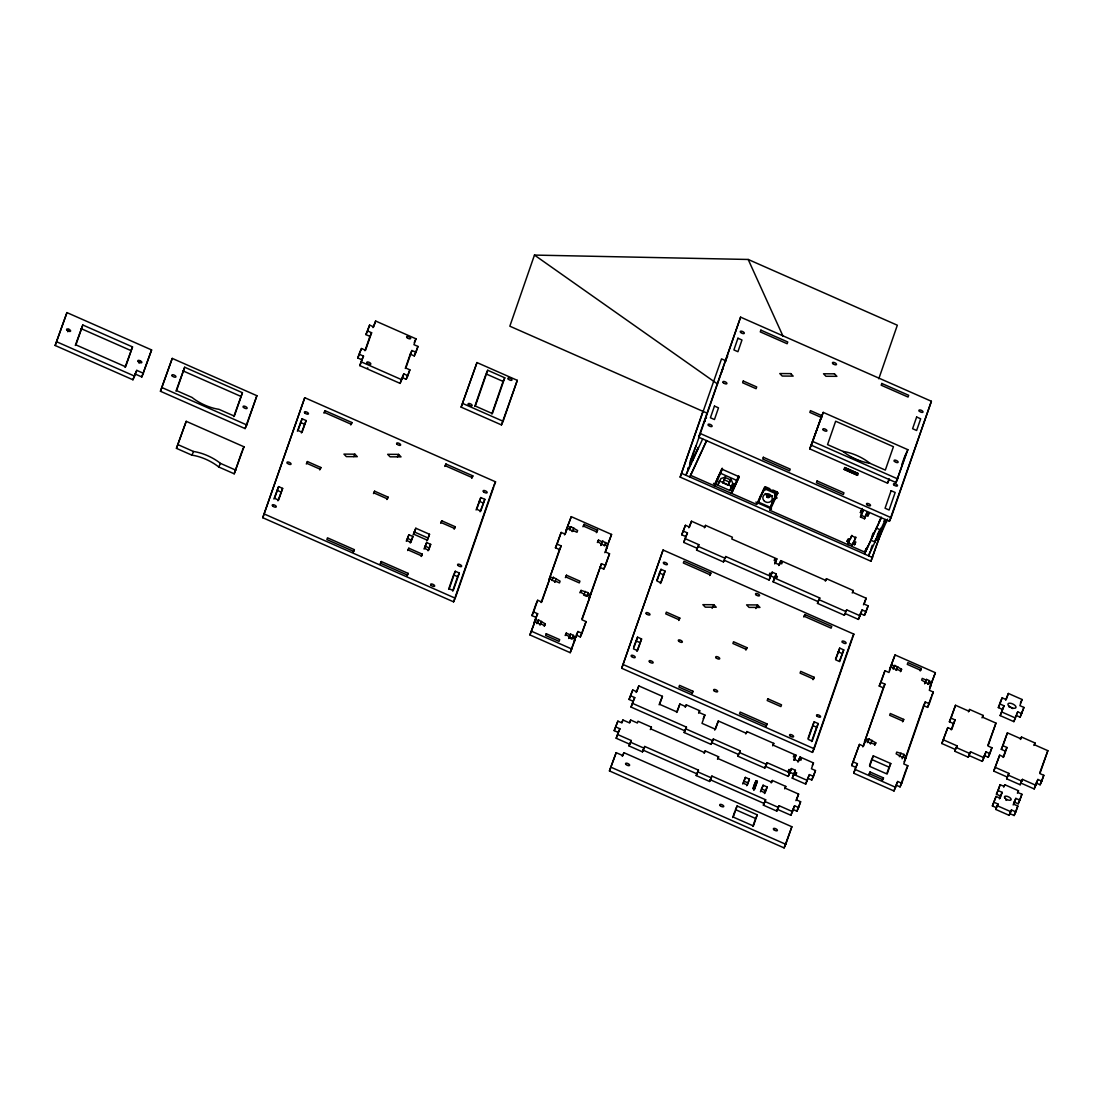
<?xml version="1.0" encoding="UTF-8"?>
<svg xmlns="http://www.w3.org/2000/svg" width="1103" height="1103" viewBox="0 0 1103 1103"><rect width="100%" height="100%" fill="white"/><g stroke="black" fill="none" stroke-linecap="round" stroke-linejoin="round"><path stroke-width="1.5" d="M136.772 370.36L132.939 379.777L55.15 345.487L66.952 312.604L151.594 349.927L141.818 376.95L135.104 374L136.772 370.36L143.5 373.324M55.15 345.487L66.952 312.604M75.294 345.446L82.794 324.985L132.512 346.907L125.632 366.789L75.914 344.867L82.794 324.985M125.011 367.368L132.512 346.907M141.818 376.95L151.594 349.927M160.445 391.262L172.247 358.392L256.889 395.701L246.769 424.945L245.087 428.584L160.445 391.262L172.247 358.392M175.97 391.138L184.67 367.23L242.439 392.709L234.346 416.107L218.89 409.296A26.693 11.195 24.8 0 1 192.019 397.438L176.577 390.627L184.67 367.23M176.439 448.342L186.214 421.318L243.984 446.784L234.208 473.807L218.752 466.996A26.693 11.195 24.8 0 0 191.894 455.153L176.439 448.342L186.214 421.318M233.753 416.617L242.439 392.709M245.087 428.584L256.889 395.701M234.208 473.807L241.764 451.982M262.776 517.721L304.745 397.7L495.537 481.818L455.249 598.198L453.567 601.838L262.776 517.721L304.745 397.7M273.902 499.025L278.618 486.616L282.644 488.395L278.59 500.086L274.564 498.322L278.618 486.616M297.383 431.19L302.098 418.782L306.124 420.56L302.084 432.252L298.044 430.473L302.098 418.782M277.928 500.803L282.644 488.395M301.409 432.969L306.124 420.56M307.42 461.564L306.813 463.329L320.242 469.244L320.849 467.493L307.42 461.564L306.303 463.991M325.027 410.688L324.42 412.439L351.292 424.297L351.898 422.532L325.027 410.688L323.91 413.115M403.822 373.903L402.14 377.529L406.166 379.308L407.848 375.682L403.822 373.903L400.113 383.389L359.812 365.617L361.839 359.757L357.799 357.992L359.826 352.133L361.508 348.507L365.534 350.285L371.614 332.734L367.575 330.955L369.602 325.109L373.641 326.888L375.654 321.042L415.969 338.814L413.942 344.66L417.968 346.439L415.955 352.284L414.273 355.924L410.233 354.146L411.915 350.506L415.955 352.284M364.969 350.726L369.932 336.374L365.906 334.595L369.602 325.109M357.799 357.992L361.508 348.507M372.966 327.605L375.654 321.042M359.812 365.617L363.507 356.131L359.481 354.353M400.113 383.389L401.63 378.991M405.27 368.499L410.233 354.146M411.915 350.506L405.849 368.057L409.875 369.836L407.848 375.682M406.166 379.308L409.875 369.836M414.273 355.924L417.968 346.439M354.353 549.666L353.746 551.431L326.874 539.574L327.481 537.823L354.353 549.666L353.236 552.093M374.593 491.193L373.986 492.944L387.415 498.873L388.035 497.108L374.593 491.193L373.476 493.606M381.224 561.524L380.618 563.275L407.49 575.118L408.096 573.367L381.224 561.524L380.108 563.936M406.276 541.201L407.283 538.278L411.322 540.056L410.302 542.979M408.91 534.762L406.883 540.608L410.909 542.386L412.936 536.541L408.91 534.762L407.834 537.106M413.101 534.858L415.817 528.24L429.522 534.279L427.454 540.249L413.749 534.197L415.817 528.24M408.827 548.205L408.22 549.97L421.649 555.884L422.256 554.133L408.827 548.205L407.738 550.549M461.137 407.145L476.979 362.57L517.293 380.342L503.12 421.277L501.438 424.903L461.137 407.145L476.979 362.57M445.943 464.005L445.336 465.756L472.208 477.613L472.815 475.848L445.943 464.005L444.826 466.431M424.007 549.018L426.64 542.579L430.68 544.358L428.653 550.204L424.614 548.439L426.64 542.579M426.806 540.897L429.522 534.279M474.773 406.442L485.472 375.53M487.705 370.263L475.324 406.056L492.379 413.584L504.774 377.791L487.705 370.263L486.037 373.903L503.092 381.417L491.828 413.956M428.047 550.797L430.68 544.358M441.765 520.809L441.159 522.56L454.601 528.489L455.208 526.738L441.765 520.809L440.649 523.236M878.788 378.784L897.332 325.22L748.192 259.467L534.459 255.083L509.834 326.198L706.954 413.101M501.438 424.903L517.293 380.342M448.631 589.236L453.595 574.884L457.635 576.662L452.657 591.015M476.069 509.972L480.784 497.563L484.824 499.342L480.77 511.034L476.744 509.269L480.784 497.563M455.277 571.257L449.211 588.795L453.236 590.574L459.317 573.036L455.277 571.257L454.16 573.67M480.108 511.751L484.824 499.342M453.567 601.838L493.289 487.071M537.685 600.266L533.631 611.958L537.657 613.737L533.962 623.223L535.989 617.377L531.949 615.598L536.003 603.892L537.685 600.266L541.711 602.045L549.804 578.648L555.181 581.901L555.457 581.143L559.483 582.908L560.09 581.157L553.361 577.324L551.983 580.495M561.165 532.432L557.112 544.124L561.151 545.902L548.742 580.523L559.469 549.528L555.429 547.75L561.165 532.432L565.191 534.197L567.342 528.006L572.719 531.26L572.981 530.502L577.007 532.28L577.614 530.529L570.899 526.683L569.782 529.109M568.624 638.499L570.306 634.873L566.266 633.094L565.66 634.845L569.699 636.624L569.424 637.382L575.339 639.12L570.21 652.686L529.909 634.914L535.024 621.347L540.415 624.588L540.677 623.829L544.703 625.608L545.309 623.857L538.581 620.01L536.913 623.65M541.118 602.555L549.804 578.648M564.529 534.914L567.342 528.006M529.909 634.914L535.024 621.347M571.271 516.659L566.266 529.895L571.271 516.659L611.572 534.431L606.457 547.998L611.572 534.431M537.202 623.195L538.581 620.01M553.361 577.324L553.099 578.082L550.411 576.897M569.506 529.867L570.899 526.683M566.487 575.214L565.88 576.966L579.309 582.894L579.916 581.143L566.487 575.214L565.37 577.641M584.094 524.339L583.487 526.09L596.93 532.018L597.536 530.267L584.094 524.339L582.977 526.765M599.77 567.3L603.81 569.079L605.478 565.453L601.452 563.674L589.043 598.295L590.725 594.669L588.037 593.483L588.299 592.725L581.047 590.395L580.44 592.159L587.168 595.992L587.43 595.234L590.119 596.42L582.012 619.817L586.051 621.596L581.998 633.287L580.316 636.914L576.29 635.149L577.972 631.509L581.998 633.287M608.125 544.372L602.748 541.118L602.486 541.89L598.46 540.112L597.854 541.863L604.568 545.695L604.844 544.937L607.519 546.123L605.506 551.969L609.532 553.747L605.478 565.453M601.08 544.758L600.804 545.516L602.748 541.118M570.306 634.873L570.568 634.115L573.519 635.411L572.14 638.596M570.21 652.686L573.657 642.746M575.78 636.61L574.263 640.995L577.972 631.509M581.957 618.769L590.119 596.42M604.83 552.686L607.519 546.123M590.725 594.669L601.452 563.674M580.316 636.914L586.051 621.596M603.81 569.079L609.532 553.747M884.372 523.704L870.956 561.234L680.165 477.116L703.08 410.936M680.165 477.116L721.527 358.861L726.257 360.957M698.64 437.16L740.596 317.154L931.387 401.271L891.1 517.652L889.418 521.278L698.64 437.16L700.308 433.534L891.1 517.652M693.815 451.113L690.271 461.357L691.953 457.717M740.596 317.154L689.926 463.563L693.952 454.85L685.887 475.269L702.666 438.939M704.955 420.974L705.217 420.215M705.823 418.451L706.085 417.692M692.284 458.49L692.546 457.717M706.182 418.313L706.444 417.541M621.706 668.266L663.068 550.011L853.846 634.128L814.166 748.758L812.497 752.384L621.706 668.266L663.068 550.011M690.892 474.207L689.913 477.047L706.692 440.717M633.839 646.648L637.548 637.176L641.574 638.954L637.52 650.646L633.494 648.867L637.548 637.176M656.809 580.275L661.028 569.327L665.054 571.106L661 582.811L656.974 581.033L661.028 569.327M636.858 651.349L641.574 638.954M660.339 583.515L665.054 571.106M723.444 561.923L724.051 560.172L769.067 580.013L770.735 576.373L725.733 556.532L723.444 561.923L696.572 550.08L697.179 548.315L683.75 542.4L685.776 536.554L681.737 534.776L685.446 525.29L689.472 527.069L691.498 521.223L704.927 527.137L705.534 525.386L732.406 537.23L731.799 538.995L776.815 558.835L776.402 560.007L774.664 559.235L774.209 560.517L775.96 561.289L775.354 563.04L779.38 564.819L779.986 563.068L781.737 563.84L782.179 562.558L780.441 561.785L780.841 560.614L825.857 580.454L826.464 578.703L853.336 590.546L852.729 592.297L866.158 598.226L864.132 604.072L868.158 605.85L866.145 611.696L864.462 615.336L860.437 613.558L862.105 609.918L866.145 611.696M779.09 805.7L777.422 809.34L790.851 815.255L792.533 811.629L779.09 805.7L776.815 811.091L763.373 805.162L765.661 799.785L711.918 776.085L709.629 781.475L696.2 775.547L698.489 770.156L644.745 746.469L642.456 751.86L629.027 745.931L629.634 744.18L616.191 738.252L618.218 732.406L614.192 730.627L617.887 721.141L621.927 722.92L622.933 719.997L629.648 722.961L630.668 720.038L637.382 723.003L637.989 721.238L651.418 727.167L650.811 728.918L704.555 752.618L705.162 750.867L718.605 756.782L717.998 758.547L771.728 782.234L772.348 780.483L785.777 786.411L785.171 788.162L798.6 794.077L796.587 799.937L800.613 801.716L798.586 807.561L796.904 811.188L792.878 809.409L794.56 805.783L798.586 807.561M681.737 534.776L685.446 525.29M614.192 730.627L617.887 721.141M713.338 738.996L711.669 742.622L738.541 754.466L737.935 756.231L764.793 768.074L766.475 764.434L739.603 752.591L740.21 750.84L713.338 738.996L711.063 744.373L684.191 732.53L684.798 730.779L631.054 707.078L633.081 701.232L629.041 699.454L632.75 689.982L636.776 691.746L638.802 685.901L662.42 696.324L659.649 704.334L677.118 712.028L679.889 704.017L685.666 706.568L686.273 704.817L699.716 710.732L699.109 712.497L704.886 715.034L702.004 723.347L715.447 729.262L718.315 720.962L746.29 733.288L746.896 731.537L773.768 743.381L773.162 745.145L795.994 755.21L795.594 756.382L793.843 755.61L793.402 756.892L795.153 757.664L794.546 759.429L798.572 761.194L799.179 759.443L800.93 760.215L801.371 758.933L799.62 758.161L800.033 756.989L813.462 762.918L811.436 768.763L815.475 770.542L813.449 776.388L811.767 780.014L807.741 778.235L809.409 774.609L813.449 776.388M629.041 699.454L632.75 689.982M688.81 527.772L691.498 521.223M683.75 542.4L687.445 532.914L683.419 531.136M616.191 738.252L619.9 728.766L615.86 727.001M636.114 692.463L638.802 685.901M631.054 707.078L634.749 697.606L630.723 695.828M609.449 770.914L616.177 752.66L622.905 755.624L623.912 752.687L791.857 826.74L785.777 844.291L784.109 847.917L609.449 770.914L616.177 752.66M701.715 451.072L690.519 475.283L714.137 485.706L722.203 468.182M738.638 475.793L731.124 493.248L715.006 486.133L718.287 476.661M715.006 486.133L722.52 468.678M717.86 485.21L719.335 480.936L731.427 486.271L729.952 490.545L717.86 485.21L720.935 478.55L724.74 477.309L731.454 480.274L733.026 483.872L729.952 490.545M696.572 550.08L698.861 544.689L685.418 538.76M629.027 745.931L631.302 740.54L617.873 734.626M728.27 485.21L730.862 478.73L728.27 485.21L722.906 482.838L725.498 476.358M722.906 482.838L725.098 477.516M679.779 618.052L679.172 619.803L665.743 613.875L666.35 612.124L679.779 618.052L678.662 620.465M731.124 493.248L732.489 489.291M732.971 487.912L734.405 483.776M777.973 493.151L764.544 487.223L756.603 504.429L731.606 493.399L739.189 476.565M642.456 751.86L644.745 746.469M659.084 704.762L662.42 696.324M710.828 573.091L710.222 574.842L683.35 562.999L683.957 561.248L710.828 573.091L709.712 575.518M725.733 556.532L725.126 558.283L698.254 546.44M676.553 712.455L679.889 704.017M756.603 504.429L757.21 502.665M692.96 691.264L692.353 693.029L678.924 687.1L679.531 685.349L692.96 691.264L691.843 693.69M772.845 490.035L777.381 492.035L770.514 507.408L758.423 502.072L758.823 500.9M760.656 495.647L759.126 500.031L764.724 487.926M764.062 488.629L763.042 491.552A6.825 6.191 19.1 0 1 765.289 489.911M758.423 502.072L765.289 486.713L769.825 488.712M684.191 732.53L686.466 727.139L632.736 703.452M770.514 507.408L773.244 499.507M848.827 542.18L847.09 541.408L847.697 539.657L849.434 540.415L847.711 544.592L770.032 510.344L770.639 508.593M774.926 494.144A6.825 6.191 19.1 0 1 775.133 496.888L776.664 492.503M696.2 775.547L698.489 770.156M889.225 479.557L887.543 483.183L809.754 448.88L823.224 412.384L907.866 449.693L896.077 482.576L811.422 445.254L821.556 416.01M809.754 448.88L823.224 412.384M714.716 730.131L718.315 720.962M711.063 744.373L711.669 742.622M769.067 580.013L772.197 572.167L776.222 573.946L773.093 581.791L818.095 601.631L817.488 603.382L844.36 615.24L846.649 609.849L860.078 615.777L858.41 619.403L844.967 613.475L844.36 615.24M775.133 562.461L774.733 563.633L776.815 558.835M770.735 576.373L771.149 575.214L769.398 574.442L769.839 573.146L771.59 573.918M746.952 647.668L746.345 649.419L732.916 643.49L733.523 641.739L746.952 647.668L745.835 650.081M773.948 579.337L776.222 573.946M779.986 563.068L778.87 565.494L779.159 564.24M773.093 581.791L775.175 576.993L776.926 577.751L777.367 576.469L775.616 575.697M709.629 781.475L711.918 776.085M742.691 783.957L745.38 777.394L749.406 779.173L747.379 785.046L743.353 783.268L745.38 777.394M732.682 817.544L734.874 811.188M737.107 805.976L733.261 817.075L753.404 825.968L757.251 814.855L737.107 805.976L735.425 809.602L755.583 818.481L752.825 826.423M767.012 723.913L766.406 725.677L739.534 713.82L740.154 712.069L767.012 723.913L765.896 726.339M804.873 614.564L804.266 616.315L831.138 628.159L831.745 626.407L804.873 614.564L803.756 616.977M746.717 785.736L749.406 779.173M752.908 788.424L756.01 780.69L757.347 781.282L754.521 789.472L753.17 788.879L756.01 780.69M817.488 603.382L819.777 598.005L774.775 578.151M753.776 790.382L757.347 781.282M764.793 768.074L767.081 762.683L789.927 772.762L788.245 776.388L765.413 766.323M766.475 764.434L767.081 762.683M760.422 791.789L763.111 785.212L767.15 786.99L765.11 792.864L761.084 791.085L763.111 785.212M847.711 544.592L849.434 540.415M847.09 541.408L848.317 538.747L850.068 539.505L851.792 535.341M862.146 513.35L860.395 512.592L861.016 510.827L862.753 511.599L860.464 516.99L864.504 518.768L866.793 513.378L868.53 514.15L867.923 515.901L866.186 515.129M764.448 793.553L767.15 786.99M860.464 516.99L862.753 511.599M881.269 517.486L865.179 552.3L851.75 546.371L853.474 542.193L855.211 542.966L854.604 544.717L852.867 543.958L853.474 542.193M854.604 544.717L855.845 542.056L854.094 541.283L855.818 537.106M763.373 805.162L765.661 799.785M864.504 518.768L866.793 513.378M814.138 677.283L813.531 679.034L800.089 673.12L800.695 671.355L814.138 677.283L813.021 679.71M788.245 776.388L790.782 770.294L789.031 769.536L788.59 770.818L790.327 771.59L789.927 772.762M866.02 548.646L864.917 551.831L866.6 548.205L864.573 554.051L881.352 517.721M789.1 773.934L791.389 768.543L795.415 770.321L793.126 775.712L795.415 770.321M795.153 757.664L794.036 760.091L794.325 758.85M776.815 811.091L777.422 809.34M790.782 770.294L791.389 768.543M846.649 609.849L846.042 611.6L819.171 599.756M870.115 551.445L868.599 555.829L885.392 519.499M870.625 549.983L872.28 545.199M809.409 774.609L805.714 784.095L792.271 778.166L792.685 776.995M797.952 761.787L800.033 756.989M794.808 772.072L796.559 772.845L796.104 774.141L794.367 773.368L793.953 774.54L807.396 780.455M870.777 540.194L874.803 541.959L880.304 529.619M901.813 464.763L904.515 456.959M896.077 482.576L906.197 453.333M808.113 738.197L811.973 727.029M835.509 659.056L839.714 648.123L843.74 649.901L839.7 661.593L835.66 659.815L839.714 648.123M874.803 541.959L881.007 528.103M814.207 721.803L808.141 739.355L812.166 741.133L818.233 723.582L814.207 721.803L812.525 725.443L816.565 727.222L811.587 741.574M875.437 539.146L878.112 540.332L880.249 534.183M870.956 561.234L880.456 533.797M878.112 540.332L887.57 519.099M839.535 660.835L843.74 649.901M889.418 521.278L931.387 401.271M812.497 752.384L851.613 639.382M858.41 619.403L860.437 613.558M863.47 604.789L866.158 598.226M790.851 815.255L792.878 809.409M795.911 800.64L798.6 794.077M860.078 615.777L862.105 609.918M792.533 811.629L794.56 805.783M805.714 784.095L807.741 778.235M864.462 615.336L865.979 610.952M784.109 847.917L791.857 826.74M796.904 811.188L800.613 801.716M811.767 780.014L815.475 770.542M897.718 781.489L896.036 785.115L900.062 786.894L901.744 783.268L897.718 781.489L894.009 790.975L853.708 773.203L855.735 767.343L851.695 765.579L859.458 744.401L863.484 746.166L865.51 740.32L870.887 743.574L871.149 742.815L875.175 744.594L875.782 742.829L869.067 738.996L867.385 742.622M884.964 670.707L880.911 682.399L884.937 684.177L864.435 742.209L883.269 687.817L879.229 686.038L884.964 670.707L888.99 672.485L891.017 666.639L896.656 670.004L896.932 669.245L900.958 671.024L901.565 669.259L894.836 665.426L893.168 669.052M851.695 765.579L859.458 744.401M862.822 746.883L865.51 740.32M853.708 773.203L857.403 763.717L853.377 761.939M895.057 654.934L889.942 668.515L895.057 654.934L935.372 672.706L930.243 686.287L935.372 672.706M869.067 738.996L868.806 739.755L866.117 738.569M893.458 668.611L894.836 665.426M869.536 765.482L871.618 759.457L889.087 767.164L887.005 773.175M873.3 755.831L869.66 766.351L887.129 774.058L890.769 763.524L873.3 755.831L872.183 758.244M870.033 771.976L869.426 773.741L882.869 779.656L883.475 777.905L870.033 771.976L868.916 774.403M903.715 719.418L903.109 721.183L889.666 715.254L890.273 713.503L903.715 719.418L902.599 721.845M921.322 668.542L920.715 670.293L907.286 664.378L907.893 662.613L921.322 668.542L920.205 670.969M923.569 705.589L927.595 707.368L929.277 703.728L925.252 701.949L923.569 705.589L904.736 759.967L906.418 756.341L903.729 755.155L903.991 754.397L896.753 752.081L896.146 753.832L902.861 757.664L903.123 756.906L905.811 758.092L903.784 763.938L907.824 765.716L901.744 783.268M924.604 683.805L926.548 679.407L929.498 680.703L928.119 683.888M894.009 790.975L895.526 786.577M906.418 756.341L925.252 701.949M926.286 680.165L922.26 678.386L921.653 680.137L928.368 683.984L928.629 683.226L931.318 684.411L929.291 690.257L933.331 692.036L929.277 703.728M900.062 786.894L905.591 770.942M927.595 707.368L931.139 697.124M970.543 751.791L968.861 755.431L982.29 761.36L983.973 757.72L970.543 751.791L968.255 757.182L954.743 751.226L955.35 749.475L941.852 743.519L947.78 727.608L951.82 729.386L955.088 719.914L951.062 718.136L955.515 705.272L969.013 711.228L969.62 709.463L983.131 715.42L982.525 717.171L995.954 723.099L988.026 746.028L991.914 747.737L989.887 753.597L988.219 757.223L984.317 755.5L985.999 751.874L989.887 753.597M951.227 729.855L953.419 723.54L949.38 721.762L955.515 705.272M941.852 743.519L947.78 727.608M954.743 751.226L957.032 745.849L943.534 739.892M968.255 757.182L968.861 755.431M982.29 761.36L984.317 755.5M987.93 745.076L995.954 723.099M983.973 757.72L985.999 751.874M988.219 757.223L991.914 747.737M1022.426 779.366L1020.758 783.006L1034.187 788.921L1035.869 785.295L1022.426 779.366L1020.151 784.757L1006.639 778.801L1007.246 777.05L993.748 771.094L999.676 755.183L1003.702 756.961L1006.984 747.489L1002.958 745.711L1007.411 732.847L1020.909 738.789L1021.516 737.038L1035.028 742.995L1034.421 744.746L1047.85 750.674L1039.908 773.603L1043.81 775.312L1041.784 781.158L1040.101 784.798L1036.213 783.075L1037.895 779.449L1041.784 781.158M1003.123 757.43L1005.302 751.115L1001.276 749.337L1007.411 732.847M993.748 771.094L999.676 755.183M1011.451 809.96L1009.783 813.6L1014.14 815.517L1015.822 811.891L1011.451 809.96L1009.176 815.351L995.733 809.423L996.34 807.672L992.383 805.921L996.078 796.435L1000.118 798.214L1002.144 792.34L998.118 790.561L1000.145 784.688L1004.185 786.467L1004.792 784.716L1018.496 790.754L1017.89 792.505L1021.916 794.284L1019.875 800.158L1018.207 803.797L1014.167 802.019L1015.849 798.379L1019.875 800.158M999.456 798.917L1000.462 795.98L996.436 794.201L1000.145 784.688M992.383 805.921L996.078 796.435M995.733 809.423L998.022 804.032L994.051 802.295M1006.639 778.801L1008.928 773.424L995.43 767.467M1009.176 815.351L1009.783 813.6M1013.161 804.956L1014.167 802.019M1020.151 784.757L1020.758 783.006M1015.849 798.379L1013.822 804.266L1017.848 806.045L1015.822 811.891M1014.14 815.517L1017.848 806.045M1018.207 803.797L1021.916 794.284M1034.187 788.921L1036.213 783.075M1039.826 772.651L1047.85 750.674M1035.869 785.295L1037.895 779.449M1040.101 784.798L1043.81 775.312M1002.365 709.367L998.339 707.588L1000.504 701.425L1002.158 697.841L1006.198 699.619L1008.363 693.456L1022.067 699.495L1019.903 705.658L1023.929 707.437L1020.096 717.184L1016.07 715.42L1013.878 721.638L1000.173 715.599L1004.02 705.782L999.994 704.004L1002.158 697.841M1005.619 700.129L1008.363 693.456M1000.173 715.599L1004.02 705.782M1013.878 721.638L1017.724 711.862L1021.75 713.641M1020.096 717.184L1023.929 707.437M132.939 379.777L135.104 374M887.543 483.183L889.156 478.84M67.793 331.741L68.91 329.314M139.006 363.135L140.122 360.709M191.894 455.153L193.563 451.513A26.693 11.195 24.8 0 1 220.435 463.37L235.89 470.181M218.752 466.996L220.435 463.37M242.302 450.41L243.984 446.784M365.906 334.595L367.575 330.955M369.932 336.374L371.614 332.734M361.839 359.757L363.507 356.131M319.732 469.919L320.849 467.493M350.782 424.958L351.898 422.532M353.76 456.587L354.876 454.174L357.289 456.67L346.37 456.614L343.943 454.119L354.876 454.174M414.287 342.44L415.969 338.814M397.48 456.807L398.597 454.381L401.023 456.876L390.09 456.821L387.663 454.326L398.597 454.381M386.905 499.535L388.035 497.108M411.322 540.056L412.936 536.541M406.966 575.794L408.096 573.367M421.181 556.477L422.256 554.133M503.092 381.417L504.774 377.791M471.698 478.275L472.815 475.848M454.091 529.15L455.208 526.738M493.854 485.458L495.537 481.818M457.635 576.662L459.317 573.036M555.429 547.75L557.112 544.124M559.469 549.528L561.151 545.902M531.949 615.598L533.631 611.958M572.167 531.618L573.85 527.979M535.989 617.377L537.657 613.737M554.644 582.26L556.326 578.62M539.863 624.946L541.545 621.32M540.167 624.491L541.283 622.078M544.193 626.27L545.309 623.857M596.406 532.68L597.536 530.267M597.343 542.524L598.46 540.112M579.93 592.821L581.047 590.395M604.32 545.613L605.712 542.428M565.15 635.521L566.266 633.094M583.956 594.6L585.348 591.415M588.299 592.725L586.617 596.351L583.666 595.055M570.568 634.115L568.886 637.741L571.837 639.051L573.519 635.411M574.222 641.532L575.339 639.12M725.553 360.64L727.663 356.104M722.12 370.58L723.237 368.168M694.325 449.652L696.007 446.026M702.404 449.555L706.609 440.483M685.776 536.554L687.445 532.914M714.137 485.706L721.803 469.12L739.272 476.813L731.606 493.399M704.417 527.813L705.534 525.386M697.179 548.315L698.861 544.689M621.816 722.424L622.933 719.997M731.427 486.271L732.654 483.61M618.218 732.406L619.9 728.766M633.081 701.232L634.749 697.606M629.537 722.465L630.668 720.038M622.23 756.327L623.912 752.687M629.634 744.18L631.302 740.54M650.301 729.593L651.418 727.167M712.124 608.36L713.806 604.72L716.219 607.215L705.286 607.16L702.873 604.665L713.806 604.72M774.554 496.681L776.512 492.448M771.218 505.367L774.485 498.294M775.133 496.888L777.381 492.035M770.032 510.344L777.863 492.958M685.156 707.23L686.273 704.817M684.798 730.779L686.466 727.139M698.599 713.158L699.716 710.732M703.204 718.673L704.886 715.034M774.844 563.716L775.96 561.289M772.197 572.167L770.514 575.807L774.554 577.572M755.845 608.566L757.527 604.94L759.953 607.436L749.02 607.381L746.593 604.885L757.527 604.94M778.759 565.412L780.841 560.614M704.045 753.28L705.162 750.867M717.474 759.209L718.605 756.782M745.78 733.964L746.896 731.537M737.935 756.231L740.21 750.84M825.334 581.129L826.464 578.703M818.095 601.631L819.777 598.005M860.395 512.592L862.215 508.442M850.068 539.505L851.737 535.879L855.776 537.657L854.094 541.283M865.221 516.328L867.206 512.026M851.75 546.371L852.867 543.958M867.923 515.901L869.15 513.24L867.413 512.468M905.08 455.76L907.866 449.693M772.651 745.807L773.768 743.381M896.422 480.356L898.09 476.73M872.183 535.506L873.507 532.652M865.786 550.549L867.882 545.999M871.384 538.429L874.183 532.377M879.077 521.788L881.173 517.238M877.312 535.065L879.298 530.777M852.205 592.973L853.336 590.546M771.218 782.909L772.348 780.483M755.583 818.481L757.251 814.855M787.914 771.948L789.031 769.536M793.912 760.008L795.994 755.21M852.178 637.755L853.846 634.128M866.489 609.49L868.158 605.85M784.66 788.824L785.777 786.411M798.062 761.87L799.62 758.161M792.271 778.166L794.367 773.368M816.565 727.222L818.233 723.582M795.428 775.271L796.559 772.845M812.346 765.33L813.462 762.918M879.229 686.038L880.911 682.399M889.335 670.266L891.017 666.639M883.269 687.817L884.937 684.177M896.119 670.362L897.801 666.722M896.408 669.907L897.539 667.494M855.735 767.343L857.403 763.717M900.448 671.686L901.565 669.259M870.336 743.932L872.018 740.292M874.665 745.256L875.782 742.829M924.865 683.033L926.548 679.407M882.345 780.331L883.475 777.905M889.087 767.164L890.769 763.524M927.83 684.343L929.498 680.703M929.636 688.038L931.318 684.411M899.359 756.727L901.041 753.087M902.061 758.795L903.991 754.397M931.649 695.662L933.331 692.036M904.129 761.732L905.811 758.092M906.142 769.356L907.824 765.716M949.38 721.762L951.062 718.136M953.419 723.54L955.088 719.914M968.503 711.89L969.62 709.463M955.35 749.475L957.032 745.849M982.015 717.846L983.131 715.42M1001.276 749.337L1002.958 745.711M1005.302 751.115L1006.984 747.489M1020.399 739.465L1021.516 737.038M996.436 794.201L998.118 790.561M1007.246 777.05L1008.928 773.424M1003.675 787.128L1004.792 784.716M1000.462 795.98L1002.144 792.34M996.34 807.672L998.022 804.032M1033.897 745.421L1035.028 742.995M1017.38 793.167L1018.496 790.754M998.339 707.588L999.994 704.004M1020.413 703.094L1022.067 699.495M1016.621 714.234L1017.724 711.862M822.383 415.9L810.443 410.633L809.836 412.384L821.776 417.651M843.009 451.43L827.553 444.619L835.647 421.222L893.43 446.701L885.323 470.099L869.881 463.274A26.693 11.195 24.8 0 1 843.009 451.43A26.693 11.195 24.8 0 1 869.881 463.274M850.703 457.18L860.023 461.288M813.104 441.627L897.745 478.936M844.677 467.658L858.106 473.573M844.126 469.285L857.555 475.214M861.636 509.917L863.373 510.689M883.82 520.988L886.509 522.16M861.071 515.239L865.11 517.017M876.375 528.075L880.401 529.854M764.572 488.753L776.664 494.089M720.879 473.421L736.997 480.536M724.299 479.819L729.676 482.19M713.503 483.404L716.633 484.782M755.845 502.072L771.535 508.993M681.847 473.49L872.638 557.608M462.805 403.505L503.12 421.277M361.494 361.977L401.795 379.749M1001.827 712.014L1015.532 718.053M891.624 664.888L894.574 666.184M929.236 681.475L931.925 682.647M567.948 526.255L570.637 527.441M659.346 572.967L663.372 574.746M838.032 651.749L842.072 653.527M300.416 422.408L304.456 424.186M479.116 501.203L483.142 502.982M182.988 370.87L240.771 396.335M81.112 328.625L130.83 350.533M162.127 387.636L246.769 424.945M56.832 341.847L134.621 376.151M956.425 747.6L969.923 753.556M1008.321 775.175L1021.819 781.131M414.135 531.867L427.84 537.906M425.027 546.095L429.053 547.874M635.866 640.802L639.892 642.58M178.121 444.702L193.563 451.513M997.415 805.797L1010.844 811.711M276.936 490.256L280.962 492.035M535.631 619.583L538.319 620.768M573.257 636.169L575.945 637.355M623.388 664.64L814.166 748.758M855.39 769.563L895.691 787.335M531.591 631.288L571.892 649.06M264.458 514.081L455.249 598.198M789.707 772.183L793.733 773.961M685.859 728.904L712.731 740.747M754.328 784.33L755.679 784.922M743.698 781.021L747.737 782.799M761.442 788.838L765.468 790.617M630.695 742.291L644.138 748.22M697.882 771.921L711.311 777.836M765.055 801.536L778.484 807.465M643.063 750.095L696.806 773.796M710.235 779.724L763.979 803.411M611.117 767.274L785.777 844.291M534.459 255.083L717.557 384.023M748.192 259.467L783.075 336.305M1008.845 706.83A4.412 1.958 24.9 0 1 1012.871 708.609M1005.729 800.033A3.667 1.544 24.8 0 1 1006.612 800.364M367.878 368.03A2.206 0.924 24.8 0 1 367.368 367.892M850.592 457.359A26.693 11.195 24.8 0 1 855.363 459.234M688.065 468.637A2.206 0.924 24.8 0 1 688.369 467.755M721.927 372.014A2.206 0.924 24.8 0 1 721.955 371.27M689.995 465.328A2.206 0.924 24.8 0 1 690.892 464.129M704.39 422.008A2.206 0.924 24.8 0 1 705.203 421.401M775.947 492.255A4.412 1.848 24.8 0 1 775.092 494.737M775.795 498.68A2.22 0.938 24.8 0 1 774.223 498.087M774.802 496.391A2.22 0.938 24.8 0 1 777.077 498.101M772.5 495.688A4.77 4.329 19.1 0 1 769.012 496.364M767.812 495.992A4.77 4.329 19.1 0 1 765.261 493.482M546.233 633.701L545.627 635.452L559.069 641.381L559.676 639.616L546.233 633.701M692.684 459.648L692.077 461.399L698.282 447.542L692.684 459.648M714.468 406.069L710.415 417.761L714.454 419.54L718.494 407.848L714.468 406.069M737.948 338.221L733.895 349.927L737.935 351.705L741.974 340L737.948 338.221M743.27 381.018L742.664 382.769L756.093 388.697L756.699 386.946L743.27 381.018M760.877 330.142L760.27 331.893L787.142 343.736L787.749 341.985L760.877 330.142M763.331 457.276L762.725 459.027L789.596 470.871L790.203 469.12L763.331 457.276M817.075 480.963L816.468 482.714L843.34 494.571L843.947 492.807L817.075 480.963M844.733 467.534L844.071 469.409L857.5 475.338L858.162 473.463L844.733 467.534M767.812 698.792L767.205 700.543L780.91 706.582L781.517 704.831L767.812 698.792M881.807 383.458L881.187 385.209L908.059 397.052L908.665 395.301L881.807 383.458M891.127 490.697L885.061 508.249L889.087 510.027L895.167 492.476L891.127 490.697M916.634 417.017L912.595 428.709L916.621 430.487L920.674 418.795L916.634 417.017M790.727 373.614L779.793 373.559L782.22 376.054L793.154 376.109L790.727 373.614M834.461 373.834L823.527 373.779L825.94 376.275L836.874 376.33L834.461 373.834M1008.652 705.782A4.412 1.958 24.9 0 0 1015.684 707.933A4.412 1.958 24.9 0 0 1011.548 703.493A4.412 1.958 24.9 0 0 1008.652 705.782M1005.054 798.186A3.667 1.544 24.8 0 0 1010.899 800.006A3.667 1.544 24.8 0 0 1007.397 796.407A3.667 1.544 24.8 0 0 1005.054 798.186M773.741 829.58A2.206 0.924 24.8 0 0 777.257 830.669A2.206 0.924 24.8 0 0 775.161 828.518A2.206 0.924 24.8 0 0 773.741 829.58M720.107 805.59A2.206 0.924 24.8 0 0 723.609 806.693A2.206 0.924 24.8 0 0 721.514 804.528A2.206 0.924 24.8 0 0 720.107 805.59M625.952 764.42A2.206 0.924 24.8 0 0 629.468 765.51A2.206 0.924 24.8 0 0 627.359 763.345A2.206 0.924 24.8 0 0 625.952 764.42M468.499 404.704A2.206 0.924 24.8 0 0 472.001 405.794A2.206 0.924 24.8 0 0 469.906 403.629A2.206 0.924 24.8 0 0 468.499 404.704M508.318 379.129A2.206 0.924 24.8 0 0 511.833 380.218A2.206 0.924 24.8 0 0 509.738 378.053A2.206 0.924 24.8 0 0 508.318 379.129M407.007 337.601A2.206 0.924 24.8 0 0 410.509 338.69A2.206 0.924 24.8 0 0 408.413 336.525A2.206 0.924 24.8 0 0 407.007 337.601M367.175 363.177A2.206 0.924 24.8 0 0 370.677 364.266A2.206 0.924 24.8 0 0 368.581 362.115A2.206 0.924 24.8 0 0 367.175 363.177M138.178 361.577A2.206 0.924 24.8 0 0 141.68 362.68A2.206 0.924 24.8 0 0 139.585 360.516A2.206 0.924 24.8 0 0 138.178 361.577M66.966 330.183A2.206 0.924 24.8 0 0 70.482 331.272A2.206 0.924 24.8 0 0 68.372 329.121A2.206 0.924 24.8 0 0 66.966 330.183M243.473 407.365A2.206 0.924 24.8 0 0 246.975 408.455A2.206 0.924 24.8 0 0 244.88 406.29A2.206 0.924 24.8 0 0 243.473 407.365M172.261 375.958A2.206 0.924 24.8 0 0 175.777 377.061A2.206 0.924 24.8 0 0 173.681 374.896A2.206 0.924 24.8 0 0 172.261 375.958M396.983 444.137A2.206 0.924 24.8 0 0 400.486 445.24A2.206 0.924 24.8 0 0 398.39 443.075A2.206 0.924 24.8 0 0 396.983 444.137M483.486 491.717A2.206 0.924 24.8 0 0 487.002 492.82A2.206 0.924 24.8 0 0 484.906 490.656A2.206 0.924 24.8 0 0 483.486 491.717M457.979 565.412A2.206 0.924 24.8 0 0 461.495 566.501A2.206 0.924 24.8 0 0 459.399 564.336A2.206 0.924 24.8 0 0 457.979 565.412M430.997 585.197A2.206 0.924 24.8 0 0 434.513 586.286A2.206 0.924 24.8 0 0 432.417 584.121A2.206 0.924 24.8 0 0 430.997 585.197M272.606 505.919A2.206 0.924 24.8 0 0 276.122 507.022A2.206 0.924 24.8 0 0 274.027 504.857A2.206 0.924 24.8 0 0 272.606 505.919M287.387 463.232A2.206 0.924 24.8 0 0 290.902 464.322A2.206 0.924 24.8 0 0 288.807 462.157A2.206 0.924 24.8 0 0 287.387 463.232M304.8 412.936A2.206 0.924 24.8 0 0 308.302 414.025A2.206 0.924 24.8 0 0 306.207 411.86A2.206 0.924 24.8 0 0 304.8 412.936M713.972 690.671A2.22 0.938 24.8 0 0 717.501 691.774A2.22 0.938 24.8 0 0 715.392 689.596A2.22 0.938 24.8 0 0 713.972 690.671M716.054 657.815A2.22 0.938 24.8 0 0 719.583 658.918A2.22 0.938 24.8 0 0 717.474 656.74A2.22 0.938 24.8 0 0 716.054 657.815M678.676 641.133A2.22 0.938 24.8 0 0 682.206 642.236A2.22 0.938 24.8 0 0 680.11 640.057A2.22 0.938 24.8 0 0 678.676 641.133M649.474 661.828A2.22 0.938 24.8 0 0 653.004 662.931A2.22 0.938 24.8 0 0 650.894 660.752A2.22 0.938 24.8 0 0 649.474 661.828M663.73 563.495A2.206 0.924 24.8 0 0 667.232 564.584A2.206 0.924 24.8 0 0 665.137 562.42A2.206 0.924 24.8 0 0 663.73 563.495M755.913 594.696A2.206 0.924 24.8 0 0 759.415 595.785A2.206 0.924 24.8 0 0 757.32 593.621A2.206 0.924 24.8 0 0 755.913 594.696M842.416 642.277A2.206 0.924 24.8 0 0 845.932 643.366A2.206 0.924 24.8 0 0 843.836 641.201A2.206 0.924 24.8 0 0 842.416 642.277M816.909 715.957A2.206 0.924 24.8 0 0 820.425 717.06A2.206 0.924 24.8 0 0 818.329 714.896A2.206 0.924 24.8 0 0 816.909 715.957M789.927 735.742A2.206 0.924 24.8 0 0 793.443 736.845A2.206 0.924 24.8 0 0 791.347 734.681A2.206 0.924 24.8 0 0 789.927 735.742M631.536 656.478A2.206 0.924 24.8 0 0 635.052 657.567A2.206 0.924 24.8 0 0 632.957 655.403A2.206 0.924 24.8 0 0 631.536 656.478M646.317 613.778A2.206 0.924 24.8 0 0 649.832 614.881A2.206 0.924 24.8 0 0 647.723 612.716A2.206 0.924 24.8 0 0 646.317 613.778M894.45 461.344A2.206 0.924 24.8 0 0 897.966 462.447A2.206 0.924 24.8 0 0 895.87 460.282A2.206 0.924 24.8 0 0 894.45 461.344M823.252 429.949A2.206 0.924 24.8 0 0 826.754 431.052A2.206 0.924 24.8 0 0 824.658 428.888A2.206 0.924 24.8 0 0 823.252 429.949M832.834 363.59A2.206 0.924 24.8 0 0 836.336 364.679A2.206 0.924 24.8 0 0 834.24 362.515A2.206 0.924 24.8 0 0 832.834 363.59M919.35 411.171A2.206 0.924 24.8 0 0 922.853 412.26A2.206 0.924 24.8 0 0 920.757 410.095A2.206 0.924 24.8 0 0 919.35 411.171M893.844 484.851A2.206 0.924 24.8 0 0 897.346 485.954A2.206 0.924 24.8 0 0 895.25 483.79A2.206 0.924 24.8 0 0 893.844 484.851M866.861 504.636A2.206 0.924 24.8 0 0 870.364 505.739A2.206 0.924 24.8 0 0 868.268 503.575A2.206 0.924 24.8 0 0 866.861 504.636M708.471 425.372A2.206 0.924 24.8 0 0 711.973 426.461A2.206 0.924 24.8 0 0 709.877 424.297A2.206 0.924 24.8 0 0 708.471 425.372M723.237 382.672A2.206 0.924 24.8 0 0 726.753 383.775A2.206 0.924 24.8 0 0 724.657 381.61A2.206 0.924 24.8 0 0 723.237 382.672M740.651 332.389A2.206 0.924 24.8 0 0 744.167 333.478A2.206 0.924 24.8 0 0 742.071 331.314A2.206 0.924 24.8 0 0 740.651 332.389M848.386 544.606A2.206 0.924 24.8 0 0 851.902 545.695A2.206 0.924 24.8 0 0 849.806 543.531A2.206 0.924 24.8 0 0 848.386 544.606M763.786 500.528A4.77 4.329 19.1 0 0 771.907 500.004A4.77 4.329 19.1 0 0 766.943 493.717A4.77 4.329 19.1 0 0 763.786 500.528M766.999 497.081A1.475 1.337 19.1 0 0 769.494 496.915A1.475 1.337 19.1 0 0 767.964 494.985A1.475 1.337 19.1 0 0 766.999 497.081"/></g></svg>
